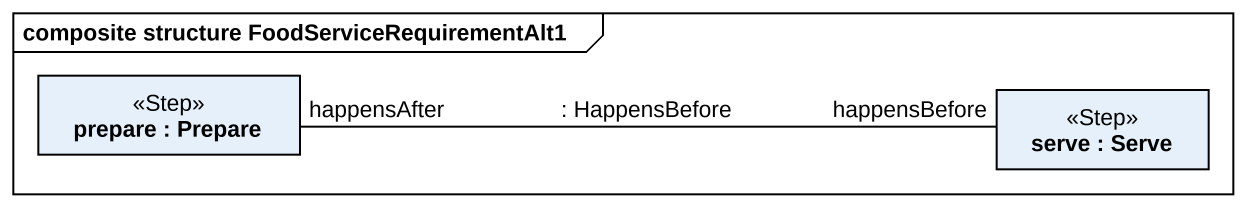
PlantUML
@startuml
mainframe composite structure FoodServiceRequirementAlt1
rectangle "prepare : Prepare" as prepare <<Step>>
rectangle "serve : Serve" as serve <<Step>>
prepare "happensAfter" -right- "happensBefore" serve : : HappensBefore
@enduml
